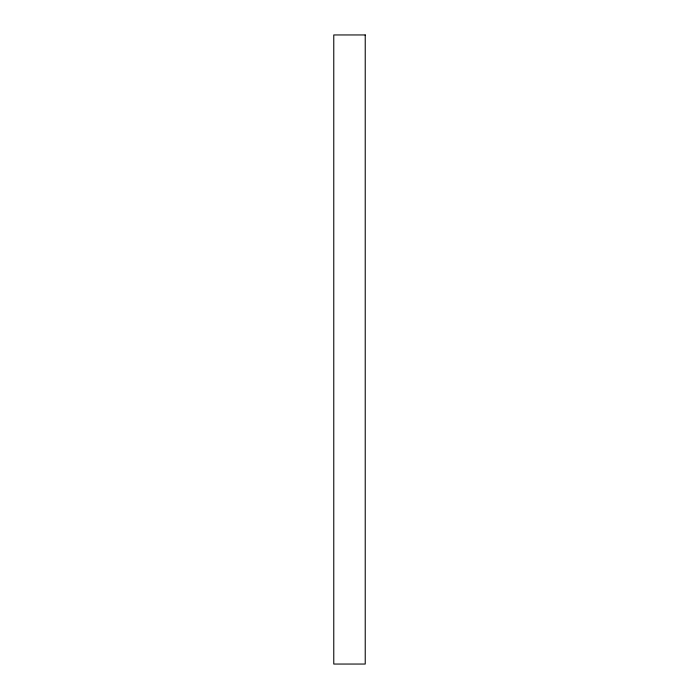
<?xml version="1.0" encoding="UTF-8"?>
<svg xmlns="http://www.w3.org/2000/svg" width="699" height="699" viewBox="0 0 699 699"><rect width="100%" height="100%" fill="white"/><g stroke="black" fill="none" stroke-linecap="round" stroke-linejoin="round"><path stroke-width="1.05" d="M365.228 34.95L333.773 34.95L333.773 664.05L365.228 664.05L365.228 34.95"/></g></svg>
